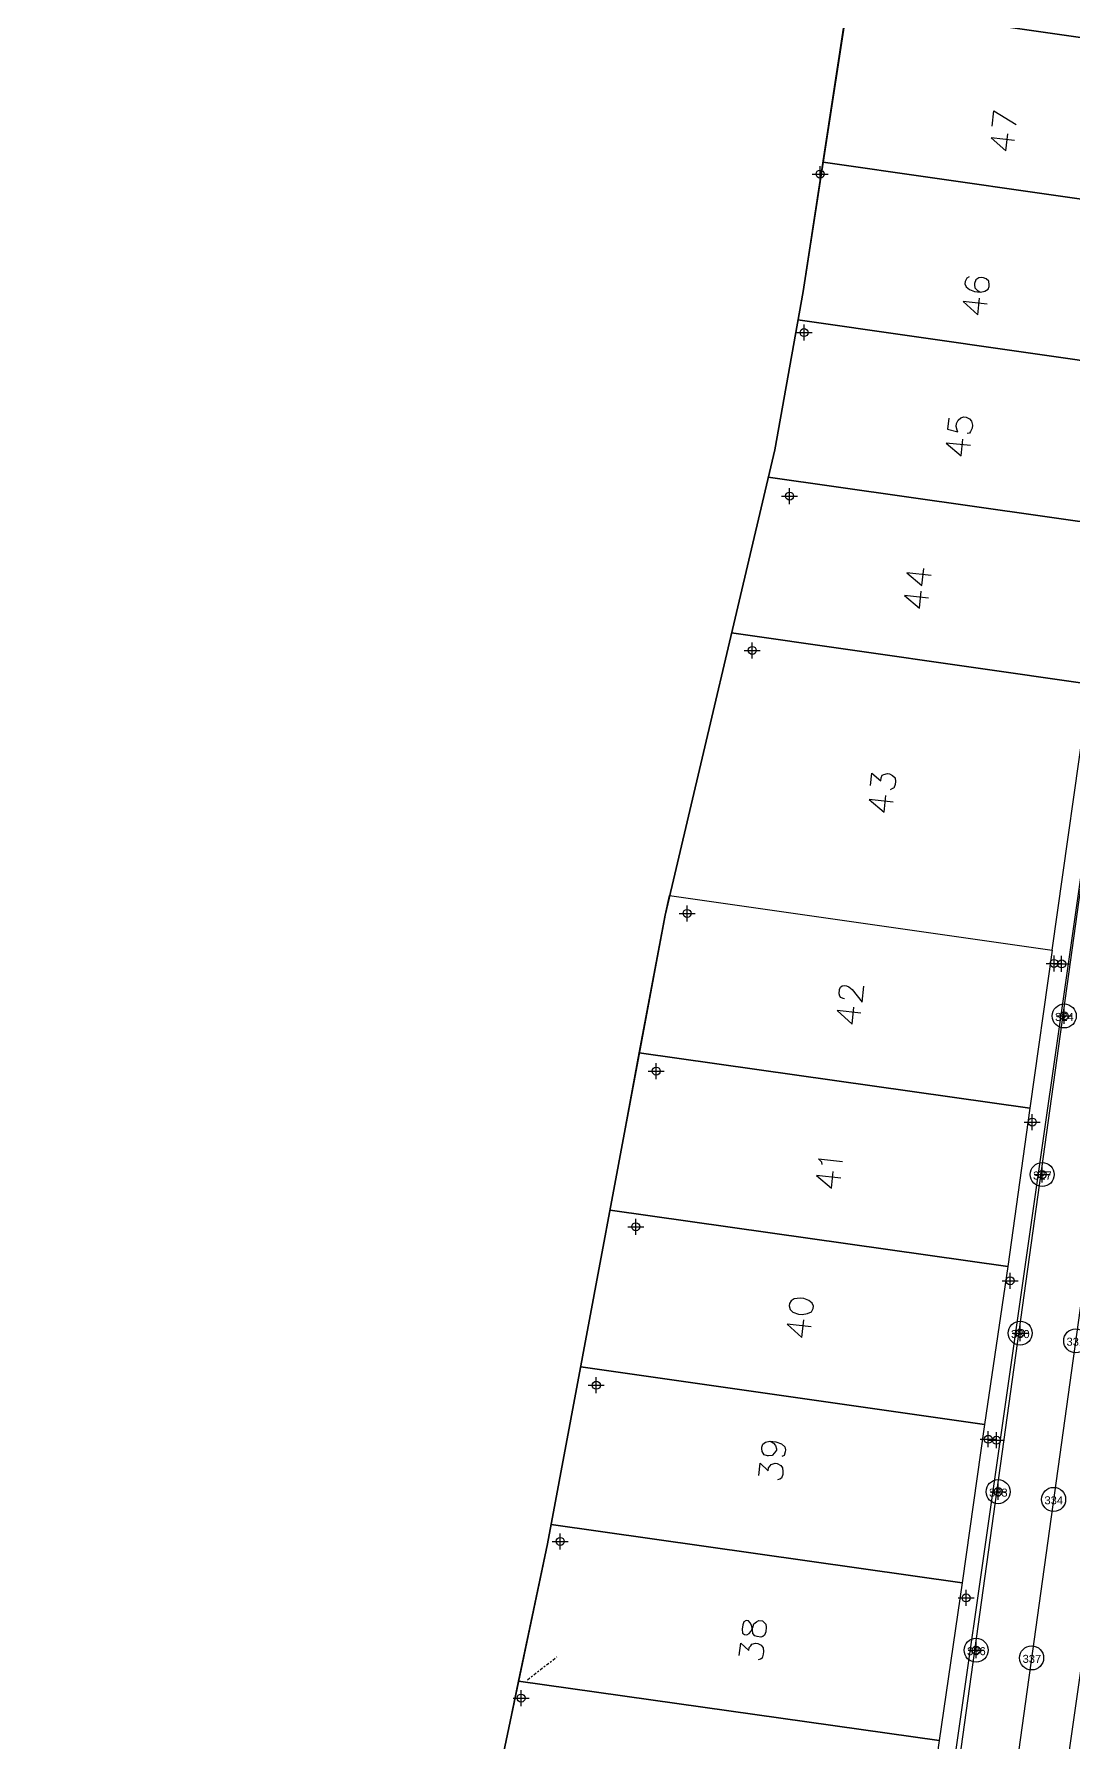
# Model space of a CAD drawing. Header units: metres. Extents: x -977055 to 805873, y -1033982 to 242021.
# Drawn here: x 734.1 to 799, y 926 to 1032.7 of the extents above; entities that cross this region are included whole.
import ezdxf

# ---------------------------------------------------------------- set-up
doc = ezdxf.new("R2010")
doc.units = ezdxf.units.M
doc.header["$PDMODE"] = 32
doc.header["$PDSIZE"] = 1.5
doc.linetypes.add('CENTRO1', pattern=[0.44, 0.2, -0.08, 0.08, -0.08])
for name, color, linetype in [('linea 1', 1, 'Continuous'), ('puntos nov 7', 50, 'Continuous'), ('V-NODE', 1, 'Continuous')]:
    doc.layers.add(name, color=color, linetype=linetype)
doc.layers.add('PDF2_area escolar', color=7, linetype='Continuous', true_color=0x989898)
doc.layers.add('PDF_Geometry', color=7, linetype='Continuous', true_color=0x797979)
doc.styles.get("Standard").update_dxf_attribs({"font": 'arial.ttf'})

# ---------------------------------------------------------------- blocks, each defined once
blk = doc.blocks.new('*U274')
at = {"color": 0, "linetype": 'ByBlock', "lineweight": -2, "transparency": 16777216}
for p, q in [((-1, 0), (1, 0)), ((0, -1), (0, 1))]:
    blk.add_line(p, q, dxfattribs=at)
blk.add_circle((0, 0), 0.5, dxfattribs=at)
blk = doc.blocks.new('*U301', base_point=(798.274, 974.646, 1001.305))
at = {"layer": 'V-NODE', "color": 50, "lineweight": -2, "xscale": 0.5, "yscale": 0.5, "zscale": 0.5}
blk.add_blockref('*U274', (798.274, 974.646, 1001.305), dxfattribs=at)
blk = doc.blocks.new('*U304', base_point=(796.437, 964.77, 1001.893))
at = {"layer": 'V-NODE', "color": 50, "lineweight": -2, "xscale": 0.5, "yscale": 0.5, "zscale": 0.5}
blk.add_blockref('*U274', (796.437, 964.77, 1001.893), dxfattribs=at)
blk = doc.blocks.new('*U310', base_point=(794.201, 944.89, 1002.8))
at = {"layer": 'V-NODE', "color": 50, "lineweight": -2, "xscale": 0.5, "yscale": 0.5, "zscale": 0.5}
blk.add_blockref('*U274', (794.201, 944.89, 1002.8), dxfattribs=at)
blk = doc.blocks.new('*U646', base_point=(797.8, 974.681, 1001.345))
at = {"layer": 'V-NODE', "color": 50, "lineweight": -2, "xscale": 0.5, "yscale": 0.5, "zscale": 0.5}
blk.add_blockref('*U274', (797.8, 974.681, 1001.345), dxfattribs=at)
blk = doc.blocks.new('*U655', base_point=(796.44, 964.767, 1001.885))
at = {"layer": 'V-NODE', "color": 50, "lineweight": -2, "xscale": 0.5, "yscale": 0.5, "zscale": 0.5}
blk.add_blockref('*U274', (796.44, 964.767, 1001.885), dxfattribs=at)
blk = doc.blocks.new('*U658', base_point=(796.438, 964.768, 1001.889))
at = {"layer": 'V-NODE', "color": 50, "lineweight": -2, "xscale": 0.5, "yscale": 0.5, "zscale": 0.5}
blk.add_blockref('*U274', (796.438, 964.768, 1001.889), dxfattribs=at)
blk = doc.blocks.new('*U667', base_point=(795.057, 954.851, 1002.433))
at = {"layer": 'V-NODE', "color": 50, "lineweight": -2, "xscale": 0.5, "yscale": 0.5, "zscale": 0.5}
blk.add_blockref('*U274', (795.057, 954.851, 1002.433), dxfattribs=at)
blk = doc.blocks.new('*U670', base_point=(793.69, 944.95, 1002.88))
at = {"layer": 'V-NODE', "color": 50, "lineweight": -2, "xscale": 0.5, "yscale": 0.5, "zscale": 0.5}
blk.add_blockref('*U274', (793.69, 944.95, 1002.88), dxfattribs=at)
blk = doc.blocks.new('*U682', base_point=(792.307, 935.04, 1003.414))
at = {"layer": 'V-NODE', "color": 50, "lineweight": -2, "xscale": 0.5, "yscale": 0.5, "zscale": 0.5}
blk.add_blockref('*U274', (792.307, 935.04, 1003.414), dxfattribs=at)
blk = doc.blocks.new('*U925', base_point=(798.435, 971.394, 1000.88))
at = {"layer": 'V-NODE', "color": 50, "lineweight": -2, "xscale": 0.5, "yscale": 0.5, "zscale": 0.5}
blk.add_blockref('*U274', (798.435, 971.394, 1000.88), dxfattribs=at)
blk = doc.blocks.new('*U931', base_point=(797.059, 961.489, 1001.38))
at = {"layer": 'V-NODE', "color": 50, "lineweight": -2, "xscale": 0.5, "yscale": 0.5, "zscale": 0.5}
blk.add_blockref('*U274', (797.059, 961.489, 1001.38), dxfattribs=at)
blk = doc.blocks.new('*U937', base_point=(795.683, 951.584, 1001.88))
at = {"layer": 'V-NODE', "color": 50, "lineweight": -2, "xscale": 0.5, "yscale": 0.5, "zscale": 0.5}
blk.add_blockref('*U274', (795.683, 951.584, 1001.88), dxfattribs=at)
blk = doc.blocks.new('*U943', base_point=(794.307, 941.679, 1002.42))
at = {"layer": 'V-NODE', "color": 50, "lineweight": -2, "xscale": 0.5, "yscale": 0.5, "zscale": 0.5}
blk.add_blockref('*U274', (794.307, 941.679, 1002.42), dxfattribs=at)
blk = doc.blocks.new('*U949', base_point=(792.931, 931.774, 1002.96))
at = {"layer": 'V-NODE', "color": 50, "lineweight": -2, "xscale": 0.5, "yscale": 0.5, "zscale": 0.5}
blk.add_blockref('*U274', (792.931, 931.774, 1002.96), dxfattribs=at)
blk = doc.blocks.new('*U1810', base_point=(764.517, 928.783, 1003.335))
at = {"layer": 'V-NODE', "color": 50, "lineweight": -2, "xscale": 0.5, "yscale": 0.5, "zscale": 0.5}
blk.add_blockref('*U274', (764.517, 928.783, 1003.335), dxfattribs=at)
blk = doc.blocks.new('*U1813', base_point=(766.955, 938.575, 1002.885))
at = {"layer": 'V-NODE', "color": 50, "lineweight": -2, "xscale": 0.5, "yscale": 0.5, "zscale": 0.5}
blk.add_blockref('*U274', (766.955, 938.575, 1002.885), dxfattribs=at)
blk = doc.blocks.new('*U1816', base_point=(769.212, 948.328, 1002.371))
at = {"layer": 'V-NODE', "color": 50, "lineweight": -2, "xscale": 0.5, "yscale": 0.5, "zscale": 0.5}
blk.add_blockref('*U274', (769.212, 948.328, 1002.371), dxfattribs=at)
blk = doc.blocks.new('*U1819', base_point=(771.679, 958.228, 1001.874))
at = {"layer": 'V-NODE', "color": 50, "lineweight": -2, "xscale": 0.5, "yscale": 0.5, "zscale": 0.5}
blk.add_blockref('*U274', (771.679, 958.228, 1001.874), dxfattribs=at)
blk = doc.blocks.new('*U1822', base_point=(772.95, 967.949, 1001.187))
at = {"layer": 'V-NODE', "color": 50, "lineweight": -2, "xscale": 0.5, "yscale": 0.5, "zscale": 0.5}
blk.add_blockref('*U274', (772.95, 967.949, 1001.187), dxfattribs=at)
blk = doc.blocks.new('*U1825', base_point=(774.885, 977.805, 1000.762))
at = {"layer": 'V-NODE', "color": 50, "lineweight": -2, "xscale": 0.5, "yscale": 0.5, "zscale": 0.5}
blk.add_blockref('*U274', (774.885, 977.805, 1000.762), dxfattribs=at)
blk = doc.blocks.new('*U1828', base_point=(778.95, 994.232, 1000.149))
at = {"layer": 'V-NODE', "color": 50, "lineweight": -2, "xscale": 0.5, "yscale": 0.5, "zscale": 0.5}
blk.add_blockref('*U274', (778.95, 994.232, 1000.149), dxfattribs=at)
blk = doc.blocks.new('*U1831', base_point=(781.282, 1003.867, 999.836))
at = {"layer": 'V-NODE', "color": 50, "lineweight": -2, "xscale": 0.5, "yscale": 0.5, "zscale": 0.5}
blk.add_blockref('*U274', (781.282, 1003.867, 999.836), dxfattribs=at)
blk = doc.blocks.new('*U1834', base_point=(782.184, 1014.083, 999.287))
at = {"layer": 'V-NODE', "color": 50, "lineweight": -2, "xscale": 0.5, "yscale": 0.5, "zscale": 0.5}
blk.add_blockref('*U274', (782.184, 1014.083, 999.287), dxfattribs=at)
blk = doc.blocks.new('*U1837', base_point=(783.191, 1023.986, 998.431))
at = {"layer": 'V-NODE', "color": 50, "lineweight": -2, "xscale": 0.5, "yscale": 0.5, "zscale": 0.5}
blk.add_blockref('*U274', (783.191, 1023.986, 998.431), dxfattribs=at)
blk = doc.blocks.new('base')
at = {"layer": 'PDF_Geometry', "lineweight": 25, "extrusion": (-0.000787417, 0.063364, 0.99799), "elevation": 0.03}
for points in [[(-314.36, -197.29), (-299.6, -195.68), (-292.74, -194.19), (-282.66, -192.11), (-274.48, -190.36), (-258.04, -185.15), (-248.03, -180.61), (-240.54, -177.71), (-228.64, -174.04), (-222.73, -172.71), (-217.38, -171.04), (-209.93, -169.25), (-202.16, -164.76), (-196.2, -160.28), (-195.07, -159.82), (-178.09, -157.46), (-154.3, -156.61), (-136.67, -154.61), (-124.44, -153.16), (-118.07, -151.47), (-100.79, -146.65), (-80.95, -140.97), (-73.38, -139.33), (-61.69, -135.82), (-40.5, -131.6), (-37.73, -130.87), (-17.66, -129.44), (1.31, -127.46), (21.09, -124.93), (41.01, -122.83), (47.38, -123.46), (63.59, -123.19), (81.4, -124.31), (85.64, -96.07), (88.7, -66.39), (92.81, -40.78), (97.16, -22.39), (100.6, -1.56), (102.48, 8.32), (109.69, 37.36), (117.53, 76.62), (126.22, 115.64), (131.51, 149.59), (134.68, 173.97), (136.92, 195.59), (139.96, 229.68), (141.56, 250.68), (142.61, 271.37), (143.25, 283.21), (147.07, 312.94), (152.58, 355.63), (153.55, 396.04), (150.87, 418.02), (151.78, 438.64), (150.96, 458.03), (151.78, 438.64), (150.87, 418.02), (153.55, 396.04), (152.58, 355.63), (147.07, 312.94), (143.25, 283.21), (142.61, 271.37), (141.56, 250.68), (139.96, 229.68), (136.92, 195.59), (134.68, 173.97), (131.51, 149.59), (126.22, 115.64), (117.53, 76.62), (109.69, 37.36), (102.48, 8.32), (100.6, -1.56), (97.16, -22.39), (92.81, -40.78), (88.7, -66.39), (85.64, -96.07), (81.4, -124.31), (63.59, -123.19), (47.38, -123.46), (41.01, -122.83), (21.09, -124.93), (1.31, -127.46), (-17.66, -129.44), (-37.73, -130.87), (-40.5, -131.6), (-61.69, -135.82), (-73.38, -139.33), (-80.95, -140.97), (-100.79, -146.65), (-118.07, -151.47), (-124.44, -153.16), (-136.67, -154.61), (-154.3, -156.61), (-178.09, -157.46), (-195.07, -159.82), (-196.2, -160.28), (-202.16, -164.76), (-209.93, -169.25), (-217.38, -171.04), (-222.73, -172.71), (-228.64, -174.04), (-240.54, -177.71), (-248.03, -180.61), (-258.04, -185.15), (-274.48, -190.36), (-282.66, -192.11), (-292.74, -194.19), (-299.6, -195.68), (-314.36, -197.29), (-312.18, -178.45), (-309.15, -157.9), (-306.88, -132.9), (-305.82, -118), (-298.64, -78.8), (-291.06, -45.08), (-282.25, -15.12), (-275.64, 10.47), (-270.32, 33.9), (-263.82, 63.16), (-258.15, 86.41), (-284.42, 123.89)], [(129.33, 446.99), (130.72, 376.63), (119.72, 267.26), (72.74, -35.35), (74.13, -37.23), (92.98, -40.15)], [(88.66, -11.76), (88.54, -12.72), (87.16, -11.86)], [(87.28, -10.85), (88.74, -11.03), (87.82, -10.22), (87.69, -11.28)], [(90.21, -2.35), (90.36, -2.28), (90.47, -2.06), (90.49, -1.92), (90.42, -1.73), (90.21, -1.56), (89.9, -1.43), (89.53, -1.39), (89.25, -1.45), (89.05, -1.56), (88.98, -1.74), (88.97, -1.83), (88.99, -2.06), (89.16, -2.22), (89.33, -2.29), (89.42, -2.3), (89.61, -2.28), (89.81, -2.16), (89.89, -1.94), (89.9, -1.85), (89.87, -1.66), (89.71, -1.5), (89.53, -1.39)], [(89.11, -0.64), (90.62, -0.82), (89.71, 0.03), (89.58, -1.02)], [(91.6, 6.48), (91.68, 7.16), (91.05, 7.33), (91.08, 7.24), (91.15, 7), (91.13, 6.81), (91.01, 6.6), (90.85, 6.47), (90.66, 6.41), (90.52, 6.42), (90.3, 6.54), (90.18, 6.69), (90.12, 6.93), (90.14, 7.12), (90.26, 7.33), (90.32, 7.42), (90.46, 7.45)], [(90.27, 8.21), (91.78, 8.03), (90.86, 8.84), (90.73, 7.79)], [(92.83, 16.3), (94.33, 16.12), (93.41, 16.92), (93.28, 15.87)], [(93, 17.72), (94.5, 17.54), (93.58, 18.34), (93.45, 17.29)], [(96.77, 29.41), (96.68, 28.63), (96.13, 29.12), (96.11, 28.93), (96.04, 28.76), (95.94, 28.72), (95.71, 28.66), (95.57, 28.68), (95.4, 28.79), (95.23, 28.95), (95.21, 29.18), (95.23, 29.36), (95.31, 29.59), (95.4, 29.62), (95.55, 29.7)], [(95.37, 30.46), (96.87, 30.28), (95.95, 31.09), (95.82, 30.04)], [(98.56, 42.74), (98.65, 42.72), (98.78, 42.66), (98.86, 42.56), (98.89, 42.42), (98.86, 42.14), (98.8, 42.01), (98.7, 41.93), (98.55, 41.9), (98.42, 41.92), (98.28, 41.98), (98.07, 42.15), (97.47, 42.96), (97.35, 41.95)], [(97.56, 43.65), (99.02, 43.47), (98.1, 44.32), (97.98, 43.27)], [(78.6, 47.97), (76.72, 46.57), (38.3, 52.55), (36.9, 54.43), (47.47, 122.48), (49.35, 123.88), (87.77, 117.9), (89.17, 116.02)], [(76.72, 46.57), (78.6, 47.97), (89.17, 116.02), (87.77, 117.9)], [(100.08, 53.08), (100.11, 52.94), (100.32, 52.73), (98.81, 52.91)], [(98.94, 53.96), (100.45, 53.78), (99.52, 54.58), (99.4, 53.53)], [(100.89, 63.23), (102.4, 63.05), (101.48, 63.9), (101.35, 62.8)], [(103.56, 70.37), (103.34, 70.49), (103.22, 70.65), (103.15, 70.84), (103.16, 70.93), (103.28, 71.1), (103.44, 71.27), (103.67, 71.29), (103.72, 71.28), (103.94, 71.21), (104.05, 71.01), (104.08, 70.82), (104.07, 70.73), (104, 70.55), (103.84, 70.43), (103.56, 70.37), (103.19, 70.42), (102.84, 70.55), (102.63, 70.72), (102.6, 70.91), (102.62, 71.04), (102.69, 71.27), (102.84, 71.34)], [(104.28, 72.51), (104.19, 71.74), (103.69, 72.21), (103.67, 72.03), (103.56, 71.9), (103.5, 71.82), (103.26, 71.75), (103.13, 71.77), (102.91, 71.89), (102.79, 72.04), (102.77, 72.28), (102.79, 72.46), (102.86, 72.68), (102.97, 72.76), (103.11, 72.79)], [(105.64, 83.76), (105.54, 82.98), (105.04, 83.46), (105.02, 83.27), (104.91, 83.15), (104.86, 83.06), (104.62, 83), (104.48, 83.01), (104.26, 83.13), (104.14, 83.29), (104.12, 83.52), (104.15, 83.7), (104.22, 83.93), (104.32, 84.01), (104.46, 84.04)]]:
    blk.add_lwpolyline(points, dxfattribs=at)
for points in [[(95.49, -29.33), (97.16, -22.39), (97.6, -19.52), (76.84, -16.27), (75.32, -26.2)], [(97.6, -19.52), (99.25, -9.65), (78.36, -6.39), (76.84, -16.27)], [(99.25, -9.65), (100.6, -1.56), (100.95, 0.2), (79.92, 3.48), (78.36, -6.39)], [(100.95, 0.2), (102.48, 8.32), (102.92, 10.03), (81.43, 13.36), (79.92, 3.48)], [(102.92, 10.03), (105.34, 19.75), (83, 23.23), (81.43, 13.36)], [(105.34, 19.75), (109.41, 36.14), (85.55, 39.85), (83, 23.23)], [(111.42, 45.96), (109.69, 37.36), (109.41, 36.14), (85.55, 39.85), (87.07, 49.73)], [(113.35, 55.79), (111.42, 45.96), (87.07, 49.73), (88.58, 59.61)], [(115.32, 65.57), (113.35, 55.79), (88.58, 59.61), (90.14, 69.49)], [(102.26, 61.9), (102.2, 62.14), (102.03, 62.3), (101.68, 62.44), (101.45, 62.47), (101.12, 62.41), (100.87, 62.3), (100.75, 62.09), (100.74, 61.95), (100.81, 61.76), (101.02, 61.59), (101.33, 61.46), (101.56, 61.43), (101.93, 61.48), (102.13, 61.6), (102.24, 61.77)], [(117.29, 75.4), (115.32, 65.57), (90.14, 69.49), (91.66, 79.37)], [(119.44, 85.2), (117.53, 76.62), (117.29, 75.4), (91.66, 79.37), (93.22, 89.24)], [(105.44, 82.11), (105.42, 82.35), (105.29, 82.45), (105.16, 82.47), (105.01, 82.39), (104.9, 82.27), (104.78, 82.01), (104.7, 81.78), (104.55, 81.66), (104.4, 81.59), (104.17, 81.61), (104.05, 81.72), (103.97, 81.82), (103.94, 82.01), (103.97, 82.29), (104.05, 82.51), (104.15, 82.59), (104.29, 82.62), (104.52, 82.59), (104.65, 82.53), (104.77, 82.38), (104.79, 82.14), (104.85, 81.86), (104.93, 81.71), (105.05, 81.6), (105.19, 81.58), (105.34, 81.66), (105.4, 81.84)], [(121.59, 94.96), (119.44, 85.2), (93.22, 89.24), (94.73, 99.12)], [(65.31, 100.07), (63.79, 90.14), (83.55, 87.11), (85.11, 96.99)]]:
    blk.add_lwpolyline(points, close=True, dxfattribs=at)

msp = doc.modelspace()

# ---------------------------------------------------------------- linework, layer by layer
at = {"layer": 'linea 1', "elevation": 997.581}
for points in [[(809.48179, 1051.63995), (770.20279, 768.89443)], [(813.04755, 1051.1446), (773.76855, 768.39907)]]:
    msp.add_lwpolyline(points, dxfattribs=at)
at = {"layer": 'linea 1', "linetype": 'CENTRO1', "elevation": 1013.081}
msp.add_lwpolyline([(764.91175, 929.92994), (766.74339, 931.35819)], dxfattribs=at)
at = {"layer": 'linea 1'}
for p in [(798.43494, 971.39369, 997.925), (797.05896, 961.48886, 997.581), (795.68297, 951.58392, 997.925), (799.14968, 951.10233, 997.925), (794.30698, 941.67904, 997.925), (797.77369, 941.19744, 997.925), (792.931, 931.77415, 997.925), (796.39771, 931.29256, 997.925)]:
    msp.add_point(p, dxfattribs=at)

# ---------------------------------------------------------------- block references
at = {"layer": 'PDF2_area escolar'}
msp.add_blockref('base', (882.736, 1016.336, 999.038), dxfattribs=at)
at = {"layer": 'puntos nov 7'}
for name, p in [('*U1837', (783.191, 1023.986, 998.431)), ('*U1834', (782.184, 1014.083, 999.287)), ('*U1831', (781.282, 1003.867, 999.836)), ('*U1828', (778.95, 994.232, 1000.149)), ('*U1825', (774.885, 977.805, 1000.762)), ('*U646', (797.8, 974.681, 1001.345)), ('*U301', (798.274, 974.646, 1001.305)), ('*U925', (798.435, 971.394, 1000.88)), ('*U1822', (772.95, 967.949, 1001.187)), ('*U304', (796.437, 964.77, 1001.893)), ('*U658', (796.438, 964.768, 1001.889)), ('*U655', (796.44, 964.767, 1001.885)), ('*U931', (797.059, 961.489, 1001.38)), ('*U1819', (771.679, 958.228, 1001.874)), ('*U667', (795.057, 954.851, 1002.433)), ('*U937', (795.683, 951.584, 1001.88)), ('*U1816', (769.212, 948.328, 1002.371)), ('*U670', (793.69, 944.95, 1002.879)), ('*U310', (794.201, 944.89, 1002.8)), ('*U943', (794.307, 941.679, 1002.42)), ('*U1813', (766.955, 938.575, 1002.885)), ('*U682', (792.307, 935.04, 1003.414)), ('*U949', (792.931, 931.774, 1002.96)), ('*U1810', (764.517, 928.783, 1003.335))]:
    msp.add_blockref(name, p, dxfattribs=at)

# ---------------------------------------------------------------- texts
at = {"layer": 'linea 1', "char_height": 0.5, "attachment_point": 1}
for s, insert in [('324', (797.86028, 971.58445, 997.925)), ('327', (796.48429, 961.67956, 997.925)), ('330', (795.1083, 951.77468, 997.925)), ('331', (798.57542, 951.29602, 997.925)), ('333', (793.73232, 941.86979, 997.925)), ('334', (797.19944, 941.39114, 997.925)), ('336', (792.36473, 931.96375, 997.925)), ('337', (795.83185, 931.48509, 997.925))]:
    msp.add_mtext_dynamic_manual_height_columns(s, width=1.32611, gutter_width=12.5, heights=[0], dxfattribs=dict(at, insert=insert))

doc.saveas('drawing.dxf')
